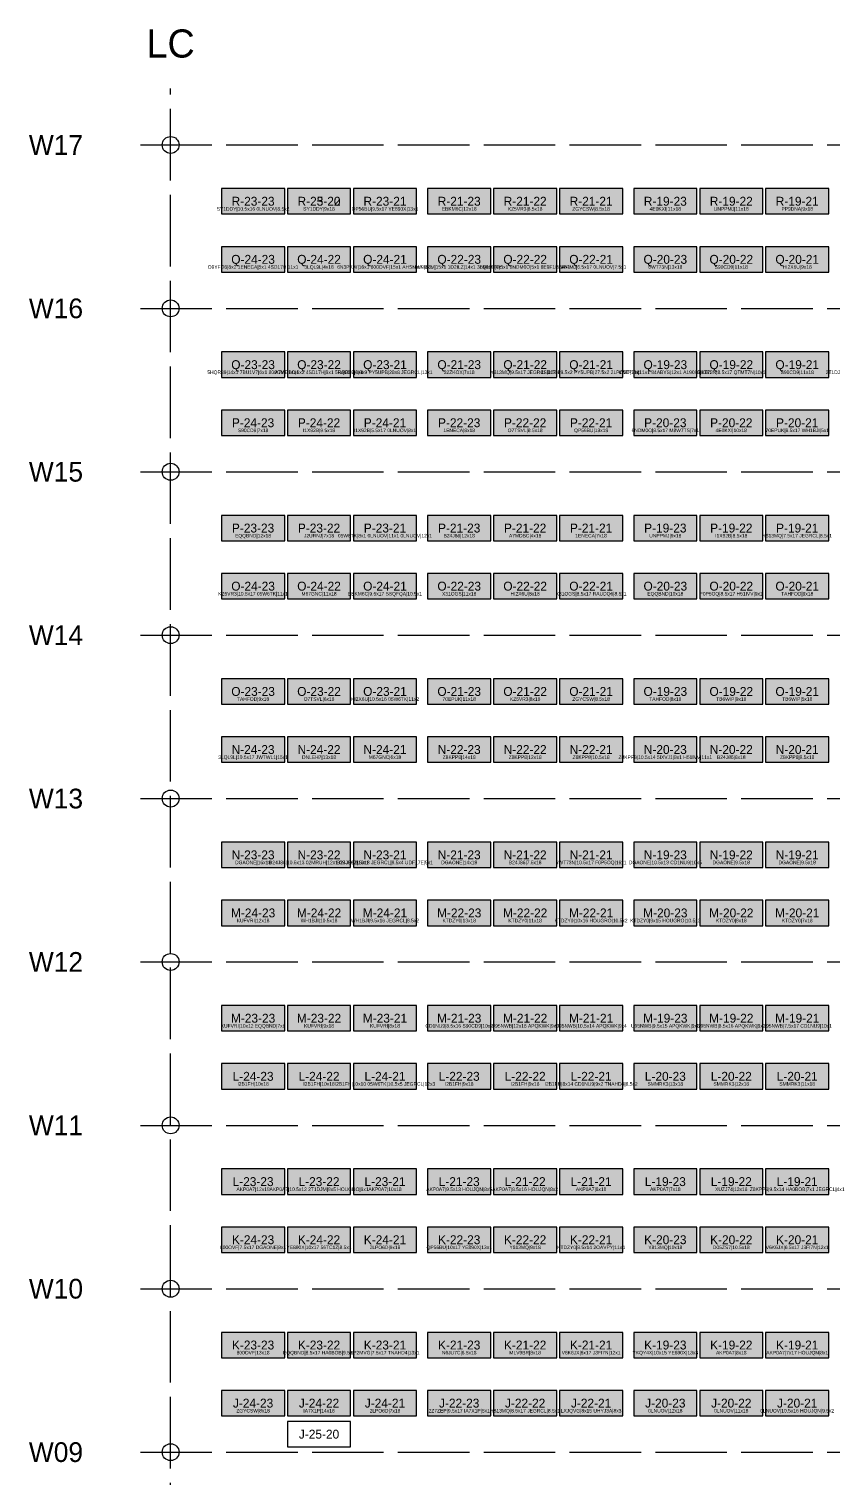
# Model space of a CAD drawing. Header units: metres. Extents: x 0 to 111, y -140 to 53.
# Drawn here: x 0.02 to 14.3, y -40.68 to -14.94 of the extents above; entities that cross this region are included whole.
import ezdxf
from ezdxf.enums import TextEntityAlignment as Align

# ---------------------------------------------------------------- set-up
doc = ezdxf.new("R2010")
doc.units = ezdxf.units.M
doc.linetypes.add('DASHED', pattern=[1.524, 1.27, -0.254])
for name, color, linetype in [('CROSS_AISLES', 4, 'Continuous'), ('LABELS', 7, 'Continuous'), ('RACK_L2', 7, 'Continuous'), ('STOCK_ONLY', 254, 'Continuous'), ('SUPPORT_POINTS', 8, 'Continuous'), ('WALKWAYS', 8, 'Continuous')]:
    doc.layers.add(name, color=color, linetype=linetype)

msp = doc.modelspace()

# ---------------------------------------------------------------- hatches: boundary and pattern name
at = {"layer": 'STOCK_ONLY'}
for points in [[(3.439, -18.226), (4.561, -18.226), (4.561, -17.775), (3.439, -17.775)], [(4.61, -18.226), (5.732, -18.226), (5.732, -17.775), (4.61, -17.775)], [(5.781, -18.226), (6.904, -18.226), (6.904, -17.775), (5.781, -17.775)], [(7.099, -18.226), (8.221, -18.226), (8.221, -17.775), (7.099, -17.775)], [(8.27, -18.226), (9.392, -18.226), (9.392, -17.775), (8.27, -17.775)], [(9.441, -18.226), (10.564, -18.226), (10.564, -17.775), (9.441, -17.775)], [(10.759, -18.226), (11.881, -18.226), (11.881, -17.775), (10.759, -17.775)], [(11.93, -18.226), (13.052, -18.226), (13.052, -17.775), (11.93, -17.775)], [(13.101, -18.226), (14.224, -18.226), (14.224, -17.775), (13.101, -17.775)], [(3.439, -19.257), (4.561, -19.257), (4.561, -18.806), (3.439, -18.806)], [(4.61, -19.257), (5.732, -19.257), (5.732, -18.806), (4.61, -18.806)], [(5.781, -19.257), (6.904, -19.257), (6.904, -18.806), (5.781, -18.806)], [(7.099, -19.257), (8.221, -19.257), (8.221, -18.806), (7.099, -18.806)], [(8.27, -19.257), (9.392, -19.257), (9.392, -18.806), (8.27, -18.806)], [(9.441, -19.257), (10.564, -19.257), (10.564, -18.806), (9.441, -18.806)], [(10.759, -19.257), (11.881, -19.257), (11.881, -18.806), (10.759, -18.806)], [(11.93, -19.257), (13.052, -19.257), (13.052, -18.806), (11.93, -18.806)], [(13.101, -19.257), (14.224, -19.257), (14.224, -18.806), (13.101, -18.806)], [(3.439, -21.126), (4.561, -21.126), (4.561, -20.675), (3.439, -20.675)], [(4.61, -21.126), (5.732, -21.126), (5.732, -20.675), (4.61, -20.675)], [(5.781, -21.126), (6.904, -21.126), (6.904, -20.675), (5.781, -20.675)], [(7.099, -21.126), (8.221, -21.126), (8.221, -20.675), (7.099, -20.675)], [(8.27, -21.126), (9.392, -21.126), (9.392, -20.675), (8.27, -20.675)], [(9.441, -21.126), (10.564, -21.126), (10.564, -20.675), (9.441, -20.675)], [(10.759, -21.126), (11.881, -21.126), (11.881, -20.675), (10.759, -20.675)], [(11.93, -21.126), (13.052, -21.126), (13.052, -20.675), (11.93, -20.675)], [(13.101, -21.126), (14.224, -21.126), (14.224, -20.675), (13.101, -20.675)], [(3.439, -22.157), (4.561, -22.157), (4.561, -21.706), (3.439, -21.706)], [(4.61, -22.157), (5.732, -22.157), (5.732, -21.706), (4.61, -21.706)], [(5.781, -22.157), (6.904, -22.157), (6.904, -21.706), (5.781, -21.706)], [(7.099, -22.157), (8.221, -22.157), (8.221, -21.706), (7.099, -21.706)], [(8.27, -22.157), (9.392, -22.157), (9.392, -21.706), (8.27, -21.706)], [(9.441, -22.157), (10.564, -22.157), (10.564, -21.706), (9.441, -21.706)], [(10.759, -22.157), (11.881, -22.157), (11.881, -21.706), (10.759, -21.706)], [(11.93, -22.157), (13.052, -22.157), (13.052, -21.706), (11.93, -21.706)], [(13.101, -22.157), (14.224, -22.157), (14.224, -21.706), (13.101, -21.706)], [(3.439, -24.026), (4.561, -24.026), (4.561, -23.575), (3.439, -23.575)], [(4.61, -24.026), (5.732, -24.026), (5.732, -23.575), (4.61, -23.575)], [(5.781, -24.026), (6.904, -24.026), (6.904, -23.575), (5.781, -23.575)], [(7.099, -24.026), (8.221, -24.026), (8.221, -23.575), (7.099, -23.575)], [(8.27, -24.026), (9.392, -24.026), (9.392, -23.575), (8.27, -23.575)], [(9.441, -24.026), (10.564, -24.026), (10.564, -23.575), (9.441, -23.575)], [(10.759, -24.026), (11.881, -24.026), (11.881, -23.575), (10.759, -23.575)], [(11.93, -24.026), (13.052, -24.026), (13.052, -23.575), (11.93, -23.575)], [(13.101, -24.026), (14.224, -24.026), (14.224, -23.575), (13.101, -23.575)], [(3.439, -25.057), (4.561, -25.057), (4.561, -24.606), (3.439, -24.606)], [(4.61, -25.057), (5.732, -25.057), (5.732, -24.606), (4.61, -24.606)], [(5.781, -25.057), (6.904, -25.057), (6.904, -24.606), (5.781, -24.606)], [(7.099, -25.057), (8.221, -25.057), (8.221, -24.606), (7.099, -24.606)], [(8.27, -25.057), (9.392, -25.057), (9.392, -24.606), (8.27, -24.606)], [(9.441, -25.057), (10.564, -25.057), (10.564, -24.606), (9.441, -24.606)], [(10.759, -25.057), (11.881, -25.057), (11.881, -24.606), (10.759, -24.606)], [(11.93, -25.057), (13.052, -25.057), (13.052, -24.606), (11.93, -24.606)], [(13.101, -25.057), (14.224, -25.057), (14.224, -24.606), (13.101, -24.606)], [(3.439, -26.926), (4.561, -26.926), (4.561, -26.475), (3.439, -26.475)], [(4.61, -26.926), (5.732, -26.926), (5.732, -26.475), (4.61, -26.475)], [(5.781, -26.926), (6.904, -26.926), (6.904, -26.475), (5.781, -26.475)], [(7.099, -26.926), (8.221, -26.926), (8.221, -26.475), (7.099, -26.475)], [(8.27, -26.926), (9.392, -26.926), (9.392, -26.475), (8.27, -26.475)], [(9.441, -26.926), (10.564, -26.926), (10.564, -26.475), (9.441, -26.475)], [(10.759, -26.926), (11.881, -26.926), (11.881, -26.475), (10.759, -26.475)], [(11.93, -26.926), (13.052, -26.926), (13.052, -26.475), (11.93, -26.475)], [(13.101, -26.926), (14.224, -26.926), (14.224, -26.475), (13.101, -26.475)], [(3.439, -27.957), (4.561, -27.957), (4.561, -27.506), (3.439, -27.506)], [(4.61, -27.957), (5.732, -27.957), (5.732, -27.506), (4.61, -27.506)], [(5.781, -27.957), (6.904, -27.957), (6.904, -27.506), (5.781, -27.506)], [(7.099, -27.957), (8.221, -27.957), (8.221, -27.506), (7.099, -27.506)], [(8.27, -27.957), (9.392, -27.957), (9.392, -27.506), (8.27, -27.506)], [(9.441, -27.957), (10.564, -27.957), (10.564, -27.506), (9.441, -27.506)], [(10.759, -27.957), (11.881, -27.957), (11.881, -27.506), (10.759, -27.506)], [(11.93, -27.957), (13.052, -27.957), (13.052, -27.506), (11.93, -27.506)], [(13.101, -27.957), (14.224, -27.957), (14.224, -27.506), (13.101, -27.506)], [(3.439, -29.826), (4.561, -29.826), (4.561, -29.375), (3.439, -29.375)], [(4.61, -29.826), (5.732, -29.826), (5.732, -29.375), (4.61, -29.375)], [(5.781, -29.826), (6.904, -29.826), (6.904, -29.375), (5.781, -29.375)], [(7.099, -29.826), (8.221, -29.826), (8.221, -29.375), (7.099, -29.375)], [(8.27, -29.826), (9.392, -29.826), (9.392, -29.375), (8.27, -29.375)], [(9.441, -29.826), (10.564, -29.826), (10.564, -29.375), (9.441, -29.375)], [(10.759, -29.826), (11.881, -29.826), (11.881, -29.375), (10.759, -29.375)], [(11.93, -29.826), (13.052, -29.826), (13.052, -29.375), (11.93, -29.375)], [(13.101, -29.826), (14.224, -29.826), (14.224, -29.375), (13.101, -29.375)], [(3.439, -30.857), (4.561, -30.857), (4.561, -30.406), (3.439, -30.406)], [(4.61, -30.857), (5.732, -30.857), (5.732, -30.406), (4.61, -30.406)], [(5.781, -30.857), (6.904, -30.857), (6.904, -30.406), (5.781, -30.406)], [(7.099, -30.857), (8.221, -30.857), (8.221, -30.406), (7.099, -30.406)], [(8.27, -30.857), (9.392, -30.857), (9.392, -30.406), (8.27, -30.406)], [(9.441, -30.857), (10.564, -30.857), (10.564, -30.406), (9.441, -30.406)], [(10.759, -30.857), (11.881, -30.857), (11.881, -30.406), (10.759, -30.406)], [(11.93, -30.857), (13.052, -30.857), (13.052, -30.406), (11.93, -30.406)], [(13.101, -30.857), (14.224, -30.857), (14.224, -30.406), (13.101, -30.406)], [(3.439, -32.726), (4.561, -32.726), (4.561, -32.275), (3.439, -32.275)], [(4.61, -32.726), (5.732, -32.726), (5.732, -32.275), (4.61, -32.275)], [(5.781, -32.726), (6.904, -32.726), (6.904, -32.275), (5.781, -32.275)], [(7.099, -32.726), (8.221, -32.726), (8.221, -32.275), (7.099, -32.275)], [(8.27, -32.726), (9.392, -32.726), (9.392, -32.275), (8.27, -32.275)], [(9.441, -32.726), (10.564, -32.726), (10.564, -32.275), (9.441, -32.275)], [(10.759, -32.726), (11.881, -32.726), (11.881, -32.275), (10.759, -32.275)], [(11.93, -32.726), (13.052, -32.726), (13.052, -32.275), (11.93, -32.275)], [(13.101, -32.726), (14.224, -32.726), (14.224, -32.275), (13.101, -32.275)], [(3.439, -33.757), (4.561, -33.757), (4.561, -33.306), (3.439, -33.306)], [(4.61, -33.757), (5.732, -33.757), (5.732, -33.306), (4.61, -33.306)], [(5.781, -33.757), (6.904, -33.757), (6.904, -33.306), (5.781, -33.306)], [(7.099, -33.757), (8.221, -33.757), (8.221, -33.306), (7.099, -33.306)], [(8.27, -33.757), (9.392, -33.757), (9.392, -33.306), (8.27, -33.306)], [(9.441, -33.757), (10.564, -33.757), (10.564, -33.306), (9.441, -33.306)], [(10.759, -33.757), (11.881, -33.757), (11.881, -33.306), (10.759, -33.306)], [(11.93, -33.757), (13.052, -33.757), (13.052, -33.306), (11.93, -33.306)], [(13.101, -33.757), (14.224, -33.757), (14.224, -33.306), (13.101, -33.306)], [(3.439, -35.626), (4.561, -35.626), (4.561, -35.175), (3.439, -35.175)], [(4.61, -35.626), (5.732, -35.626), (5.732, -35.175), (4.61, -35.175)], [(5.781, -35.626), (6.904, -35.626), (6.904, -35.175), (5.781, -35.175)], [(7.099, -35.626), (8.221, -35.626), (8.221, -35.175), (7.099, -35.175)], [(8.27, -35.626), (9.392, -35.626), (9.392, -35.175), (8.27, -35.175)], [(9.441, -35.626), (10.564, -35.626), (10.564, -35.175), (9.441, -35.175)], [(10.759, -35.626), (11.881, -35.626), (11.881, -35.175), (10.759, -35.175)], [(11.93, -35.626), (13.052, -35.626), (13.052, -35.175), (11.93, -35.175)], [(13.101, -35.626), (14.224, -35.626), (14.224, -35.175), (13.101, -35.175)], [(3.439, -36.657), (4.561, -36.657), (4.561, -36.206), (3.439, -36.206)], [(4.61, -36.657), (5.732, -36.657), (5.732, -36.206), (4.61, -36.206)], [(5.781, -36.657), (6.904, -36.657), (6.904, -36.206), (5.781, -36.206)], [(7.099, -36.657), (8.221, -36.657), (8.221, -36.206), (7.099, -36.206)], [(8.27, -36.657), (9.392, -36.657), (9.392, -36.206), (8.27, -36.206)], [(9.441, -36.657), (10.564, -36.657), (10.564, -36.206), (9.441, -36.206)], [(10.759, -36.657), (11.881, -36.657), (11.881, -36.206), (10.759, -36.206)], [(11.93, -36.657), (13.052, -36.657), (13.052, -36.206), (11.93, -36.206)], [(13.101, -36.657), (14.224, -36.657), (14.224, -36.206), (13.101, -36.206)], [(3.439, -38.526), (4.561, -38.526), (4.561, -38.075), (3.439, -38.075)], [(4.61, -38.526), (5.732, -38.526), (5.732, -38.075), (4.61, -38.075)], [(5.781, -38.526), (6.904, -38.526), (6.904, -38.075), (5.781, -38.075)], [(7.099, -38.526), (8.221, -38.526), (8.221, -38.075), (7.099, -38.075)], [(8.27, -38.526), (9.392, -38.526), (9.392, -38.075), (8.27, -38.075)], [(9.441, -38.526), (10.564, -38.526), (10.564, -38.075), (9.441, -38.075)], [(10.759, -38.526), (11.881, -38.526), (11.881, -38.075), (10.759, -38.075)], [(11.93, -38.526), (13.052, -38.526), (13.052, -38.075), (11.93, -38.075)], [(13.101, -38.526), (14.224, -38.526), (14.224, -38.075), (13.101, -38.075)], [(3.439, -39.557), (4.561, -39.557), (4.561, -39.106), (3.439, -39.106)], [(4.61, -39.557), (5.732, -39.557), (5.732, -39.106), (4.61, -39.106)], [(5.781, -39.557), (6.904, -39.557), (6.904, -39.106), (5.781, -39.106)], [(7.099, -39.557), (8.221, -39.557), (8.221, -39.106), (7.099, -39.106)], [(8.27, -39.557), (9.392, -39.557), (9.392, -39.106), (8.27, -39.106)], [(9.441, -39.557), (10.564, -39.557), (10.564, -39.106), (9.441, -39.106)], [(10.759, -39.557), (11.881, -39.557), (11.881, -39.106), (10.759, -39.106)], [(11.93, -39.557), (13.052, -39.557), (13.052, -39.106), (11.93, -39.106)], [(13.101, -39.557), (14.224, -39.557), (14.224, -39.106), (13.101, -39.106)]]:
    msp.add_hatch(color=254, dxfattribs=at).paths.add_polyline_path(points)

# ---------------------------------------------------------------- linework, layer by layer
at = {"layer": 'CROSS_AISLES', "linetype": 'DASHED'}
msp.add_line((2.536, -66.4), (2.536, -16), dxfattribs=at)
at = {"layer": 'RACK_L2'}
for points in [[(3.439, -18.226), (4.561, -18.226), (4.561, -17.775), (3.439, -17.775)], [(4.61, -18.226), (5.732, -18.226), (5.732, -17.775), (4.61, -17.775)], [(4.61, -18.226), (5.732, -18.226), (5.732, -17.775), (4.61, -17.775)], [(5.781, -18.226), (6.904, -18.226), (6.904, -17.775), (5.781, -17.775)], [(7.099, -18.226), (8.221, -18.226), (8.221, -17.775), (7.099, -17.775)], [(8.27, -18.226), (9.392, -18.226), (9.392, -17.775), (8.27, -17.775)], [(9.441, -18.226), (10.564, -18.226), (10.564, -17.775), (9.441, -17.775)], [(10.759, -18.226), (11.881, -18.226), (11.881, -17.775), (10.759, -17.775)], [(11.93, -18.226), (13.052, -18.226), (13.052, -17.775), (11.93, -17.775)], [(13.101, -18.226), (14.224, -18.226), (14.224, -17.775), (13.101, -17.775)], [(3.439, -19.257), (4.561, -19.257), (4.561, -18.806), (3.439, -18.806)], [(4.61, -19.257), (5.732, -19.257), (5.732, -18.806), (4.61, -18.806)], [(5.781, -19.257), (6.904, -19.257), (6.904, -18.806), (5.781, -18.806)], [(7.099, -19.257), (8.221, -19.257), (8.221, -18.806), (7.099, -18.806)], [(8.27, -19.257), (9.392, -19.257), (9.392, -18.806), (8.27, -18.806)], [(9.441, -19.257), (10.564, -19.257), (10.564, -18.806), (9.441, -18.806)], [(10.759, -19.257), (11.881, -19.257), (11.881, -18.806), (10.759, -18.806)], [(11.93, -19.257), (13.052, -19.257), (13.052, -18.806), (11.93, -18.806)], [(13.101, -19.257), (14.224, -19.257), (14.224, -18.806), (13.101, -18.806)], [(3.439, -21.126), (4.561, -21.126), (4.561, -20.675), (3.439, -20.675)], [(4.61, -21.126), (5.732, -21.126), (5.732, -20.675), (4.61, -20.675)], [(5.781, -21.126), (6.904, -21.126), (6.904, -20.675), (5.781, -20.675)], [(7.099, -21.126), (8.221, -21.126), (8.221, -20.675), (7.099, -20.675)], [(8.27, -21.126), (9.392, -21.126), (9.392, -20.675), (8.27, -20.675)], [(9.441, -21.126), (10.564, -21.126), (10.564, -20.675), (9.441, -20.675)], [(10.759, -21.126), (11.881, -21.126), (11.881, -20.675), (10.759, -20.675)], [(11.93, -21.126), (13.052, -21.126), (13.052, -20.675), (11.93, -20.675)], [(13.101, -21.126), (14.224, -21.126), (14.224, -20.675), (13.101, -20.675)], [(3.439, -22.157), (4.561, -22.157), (4.561, -21.706), (3.439, -21.706)], [(4.61, -22.157), (5.732, -22.157), (5.732, -21.706), (4.61, -21.706)], [(5.781, -22.157), (6.904, -22.157), (6.904, -21.706), (5.781, -21.706)], [(7.099, -22.157), (8.221, -22.157), (8.221, -21.706), (7.099, -21.706)], [(8.27, -22.157), (9.392, -22.157), (9.392, -21.706), (8.27, -21.706)], [(9.441, -22.157), (10.564, -22.157), (10.564, -21.706), (9.441, -21.706)], [(10.759, -22.157), (11.881, -22.157), (11.881, -21.706), (10.759, -21.706)], [(11.93, -22.157), (13.052, -22.157), (13.052, -21.706), (11.93, -21.706)], [(13.101, -22.157), (14.224, -22.157), (14.224, -21.706), (13.101, -21.706)], [(3.439, -24.026), (4.561, -24.026), (4.561, -23.575), (3.439, -23.575)], [(4.61, -24.026), (5.732, -24.026), (5.732, -23.575), (4.61, -23.575)], [(5.781, -24.026), (6.904, -24.026), (6.904, -23.575), (5.781, -23.575)], [(7.099, -24.026), (8.221, -24.026), (8.221, -23.575), (7.099, -23.575)], [(8.27, -24.026), (9.392, -24.026), (9.392, -23.575), (8.27, -23.575)], [(9.441, -24.026), (10.564, -24.026), (10.564, -23.575), (9.441, -23.575)], [(10.759, -24.026), (11.881, -24.026), (11.881, -23.575), (10.759, -23.575)], [(11.93, -24.026), (13.052, -24.026), (13.052, -23.575), (11.93, -23.575)], [(13.101, -24.026), (14.224, -24.026), (14.224, -23.575), (13.101, -23.575)], [(3.439, -25.057), (4.561, -25.057), (4.561, -24.606), (3.439, -24.606)], [(4.61, -25.057), (5.732, -25.057), (5.732, -24.606), (4.61, -24.606)], [(5.781, -25.057), (6.904, -25.057), (6.904, -24.606), (5.781, -24.606)], [(7.099, -25.057), (8.221, -25.057), (8.221, -24.606), (7.099, -24.606)], [(8.27, -25.057), (9.392, -25.057), (9.392, -24.606), (8.27, -24.606)], [(9.441, -25.057), (10.564, -25.057), (10.564, -24.606), (9.441, -24.606)], [(10.759, -25.057), (11.881, -25.057), (11.881, -24.606), (10.759, -24.606)], [(11.93, -25.057), (13.052, -25.057), (13.052, -24.606), (11.93, -24.606)], [(13.101, -25.057), (14.224, -25.057), (14.224, -24.606), (13.101, -24.606)], [(3.439, -26.926), (4.561, -26.926), (4.561, -26.475), (3.439, -26.475)], [(4.61, -26.926), (5.732, -26.926), (5.732, -26.475), (4.61, -26.475)], [(5.781, -26.926), (6.904, -26.926), (6.904, -26.475), (5.781, -26.475)], [(7.099, -26.926), (8.221, -26.926), (8.221, -26.475), (7.099, -26.475)], [(8.27, -26.926), (9.392, -26.926), (9.392, -26.475), (8.27, -26.475)], [(9.441, -26.926), (10.564, -26.926), (10.564, -26.475), (9.441, -26.475)], [(10.759, -26.926), (11.881, -26.926), (11.881, -26.475), (10.759, -26.475)], [(11.93, -26.926), (13.052, -26.926), (13.052, -26.475), (11.93, -26.475)], [(13.101, -26.926), (14.224, -26.926), (14.224, -26.475), (13.101, -26.475)], [(3.439, -27.957), (4.561, -27.957), (4.561, -27.506), (3.439, -27.506)], [(4.61, -27.957), (5.732, -27.957), (5.732, -27.506), (4.61, -27.506)], [(5.781, -27.957), (6.904, -27.957), (6.904, -27.506), (5.781, -27.506)], [(7.099, -27.957), (8.221, -27.957), (8.221, -27.506), (7.099, -27.506)], [(8.27, -27.957), (9.392, -27.957), (9.392, -27.506), (8.27, -27.506)], [(9.441, -27.957), (10.564, -27.957), (10.564, -27.506), (9.441, -27.506)], [(10.759, -27.957), (11.881, -27.957), (11.881, -27.506), (10.759, -27.506)], [(11.93, -27.957), (13.052, -27.957), (13.052, -27.506), (11.93, -27.506)], [(13.101, -27.957), (14.224, -27.957), (14.224, -27.506), (13.101, -27.506)], [(3.439, -29.826), (4.561, -29.826), (4.561, -29.375), (3.439, -29.375)], [(4.61, -29.826), (5.732, -29.826), (5.732, -29.375), (4.61, -29.375)], [(5.781, -29.826), (6.904, -29.826), (6.904, -29.375), (5.781, -29.375)], [(7.099, -29.826), (8.221, -29.826), (8.221, -29.375), (7.099, -29.375)], [(8.27, -29.826), (9.392, -29.826), (9.392, -29.375), (8.27, -29.375)], [(9.441, -29.826), (10.564, -29.826), (10.564, -29.375), (9.441, -29.375)], [(10.759, -29.826), (11.881, -29.826), (11.881, -29.375), (10.759, -29.375)], [(11.93, -29.826), (13.052, -29.826), (13.052, -29.375), (11.93, -29.375)], [(13.101, -29.826), (14.224, -29.826), (14.224, -29.375), (13.101, -29.375)], [(3.439, -30.857), (4.561, -30.857), (4.561, -30.406), (3.439, -30.406)], [(4.61, -30.857), (5.732, -30.857), (5.732, -30.406), (4.61, -30.406)], [(5.781, -30.857), (6.904, -30.857), (6.904, -30.406), (5.781, -30.406)], [(7.099, -30.857), (8.221, -30.857), (8.221, -30.406), (7.099, -30.406)], [(8.27, -30.857), (9.392, -30.857), (9.392, -30.406), (8.27, -30.406)], [(9.441, -30.857), (10.564, -30.857), (10.564, -30.406), (9.441, -30.406)], [(10.759, -30.857), (11.881, -30.857), (11.881, -30.406), (10.759, -30.406)], [(11.93, -30.857), (13.052, -30.857), (13.052, -30.406), (11.93, -30.406)], [(13.101, -30.857), (14.224, -30.857), (14.224, -30.406), (13.101, -30.406)], [(3.439, -32.726), (4.561, -32.726), (4.561, -32.275), (3.439, -32.275)], [(4.61, -32.726), (5.732, -32.726), (5.732, -32.275), (4.61, -32.275)], [(5.781, -32.726), (6.904, -32.726), (6.904, -32.275), (5.781, -32.275)], [(7.099, -32.726), (8.221, -32.726), (8.221, -32.275), (7.099, -32.275)], [(8.27, -32.726), (9.392, -32.726), (9.392, -32.275), (8.27, -32.275)], [(9.441, -32.726), (10.564, -32.726), (10.564, -32.275), (9.441, -32.275)], [(10.759, -32.726), (11.881, -32.726), (11.881, -32.275), (10.759, -32.275)], [(11.93, -32.726), (13.052, -32.726), (13.052, -32.275), (11.93, -32.275)], [(13.101, -32.726), (14.224, -32.726), (14.224, -32.275), (13.101, -32.275)], [(3.439, -33.757), (4.561, -33.757), (4.561, -33.306), (3.439, -33.306)], [(4.61, -33.757), (5.732, -33.757), (5.732, -33.306), (4.61, -33.306)], [(5.781, -33.757), (6.904, -33.757), (6.904, -33.306), (5.781, -33.306)], [(7.099, -33.757), (8.221, -33.757), (8.221, -33.306), (7.099, -33.306)], [(8.27, -33.757), (9.392, -33.757), (9.392, -33.306), (8.27, -33.306)], [(9.441, -33.757), (10.564, -33.757), (10.564, -33.306), (9.441, -33.306)], [(10.759, -33.757), (11.881, -33.757), (11.881, -33.306), (10.759, -33.306)], [(11.93, -33.757), (13.052, -33.757), (13.052, -33.306), (11.93, -33.306)], [(13.101, -33.757), (14.224, -33.757), (14.224, -33.306), (13.101, -33.306)], [(3.439, -35.626), (4.561, -35.626), (4.561, -35.175), (3.439, -35.175)], [(4.61, -35.626), (5.732, -35.626), (5.732, -35.175), (4.61, -35.175)], [(5.781, -35.626), (6.904, -35.626), (6.904, -35.175), (5.781, -35.175)], [(7.099, -35.626), (8.221, -35.626), (8.221, -35.175), (7.099, -35.175)], [(8.27, -35.626), (9.392, -35.626), (9.392, -35.175), (8.27, -35.175)], [(9.441, -35.626), (10.564, -35.626), (10.564, -35.175), (9.441, -35.175)], [(10.759, -35.626), (11.881, -35.626), (11.881, -35.175), (10.759, -35.175)], [(11.93, -35.626), (13.052, -35.626), (13.052, -35.175), (11.93, -35.175)], [(13.101, -35.626), (14.224, -35.626), (14.224, -35.175), (13.101, -35.175)], [(3.439, -36.657), (4.561, -36.657), (4.561, -36.206), (3.439, -36.206)], [(4.61, -36.657), (5.732, -36.657), (5.732, -36.206), (4.61, -36.206)], [(5.781, -36.657), (6.904, -36.657), (6.904, -36.206), (5.781, -36.206)], [(7.099, -36.657), (8.221, -36.657), (8.221, -36.206), (7.099, -36.206)], [(8.27, -36.657), (9.392, -36.657), (9.392, -36.206), (8.27, -36.206)], [(9.441, -36.657), (10.564, -36.657), (10.564, -36.206), (9.441, -36.206)], [(10.759, -36.657), (11.881, -36.657), (11.881, -36.206), (10.759, -36.206)], [(11.93, -36.657), (13.052, -36.657), (13.052, -36.206), (11.93, -36.206)], [(13.101, -36.657), (14.224, -36.657), (14.224, -36.206), (13.101, -36.206)], [(3.439, -38.526), (4.561, -38.526), (4.561, -38.075), (3.439, -38.075)], [(4.61, -38.526), (5.732, -38.526), (5.732, -38.075), (4.61, -38.075)], [(5.781, -38.526), (6.904, -38.526), (6.904, -38.075), (5.781, -38.075)], [(7.099, -38.526), (8.221, -38.526), (8.221, -38.075), (7.099, -38.075)], [(8.27, -38.526), (9.392, -38.526), (9.392, -38.075), (8.27, -38.075)], [(9.441, -38.526), (10.564, -38.526), (10.564, -38.075), (9.441, -38.075)], [(10.759, -38.526), (11.881, -38.526), (11.881, -38.075), (10.759, -38.075)], [(11.93, -38.526), (13.052, -38.526), (13.052, -38.075), (11.93, -38.075)], [(13.101, -38.526), (14.224, -38.526), (14.224, -38.075), (13.101, -38.075)], [(3.439, -39.557), (4.561, -39.557), (4.561, -39.106), (3.439, -39.106)], [(4.61, -39.557), (5.732, -39.557), (5.732, -39.106), (4.61, -39.106)], [(5.781, -39.557), (6.904, -39.557), (6.904, -39.106), (5.781, -39.106)], [(7.099, -39.557), (8.221, -39.557), (8.221, -39.106), (7.099, -39.106)], [(8.27, -39.557), (9.392, -39.557), (9.392, -39.106), (8.27, -39.106)], [(9.441, -39.557), (10.564, -39.557), (10.564, -39.106), (9.441, -39.106)], [(10.759, -39.557), (11.881, -39.557), (11.881, -39.106), (10.759, -39.106)], [(11.93, -39.557), (13.052, -39.557), (13.052, -39.106), (11.93, -39.106)], [(13.101, -39.557), (14.224, -39.557), (14.224, -39.106), (13.101, -39.106)], [(4.61, -40.107), (5.732, -40.107), (5.732, -39.656), (4.61, -39.656)]]:
    msp.add_lwpolyline(points, close=True, dxfattribs=at)
at = {"layer": 'SUPPORT_POINTS'}
for centre in [(2.536, -17.001), (2.536, -19.901), (2.536, -22.801), (2.536, -25.701), (2.536, -28.601), (2.536, -31.501), (2.536, -34.401), (2.536, -37.301), (2.536, -40.201)]:
    msp.add_circle(centre, 0.15, dxfattribs=at)
at = {"layer": 'WALKWAYS', "linetype": 'DASHED'}
for p, q in [((2, -17.001), (48.456, -17.001)), ((2, -19.901), (48.456, -19.901)), ((2, -22.801), (48.456, -22.801)), ((2, -25.701), (48.456, -25.701)), ((2, -28.601), (48.456, -28.601)), ((2, -31.501), (48.456, -31.501)), ((2, -34.401), (48.456, -34.401)), ((2, -37.301), (48.456, -37.301)), ((2, -40.201), (48.456, -40.201))]:
    msp.add_line(p, q, dxfattribs=at)

# ---------------------------------------------------------------- texts
at = {"layer": 'CROSS_AISLES'}
msp.add_text('LC', height=0.5, dxfattribs=at).set_placement((2.536, -15.2), align=Align.MIDDLE_CENTER)
at = {"layer": 'LABELS'}
for s, height, p in [('R-23-23', 0.1579, (4, -18)), ('R-23-22', 0.1579, (5.171, -18)), ('R-25-20', 0.1579, (5.171, -18)), ('R-23-21', 0.1579, (6.342, -18)), ('R-21-23', 0.1579, (7.66, -18)), ('R-21-22', 0.1579, (8.831, -18)), ('R-21-21', 0.1579, (10.002, -18)), ('R-19-23', 0.1579, (11.32, -18)), ('R-19-22', 0.1579, (12.491, -18)), ('R-19-21', 0.1579, (13.662, -18)), ('SY1DDY|10.5x16 0LNUOV|8.5x2', 0.06314, (4, -18.135)), ('SY1DDY|9x18', 0.06314, (5.171, -18.135)), ('QP56BU|9.5x17 YE890X|13x1', 0.06314, (6.342, -18.135)), ('EBKM6C|12x18', 0.06314, (7.66, -18.135)), ('KZ5VR3|8.5x18', 0.06314, (8.831, -18.135)), ('ZGYCSW|8.5x18', 0.06314, (10.002, -18.135)), ('4E0KXI|11x18', 0.06314, (11.32, -18.135)), ('UNPPMJ|11x18', 0.06314, (12.491, -18.135)), ('PP9DNA|9x18', 0.06314, (13.662, -18.135)), ('Q-24-23', 0.1579, (4, -19.031)), ('Q-24-22', 0.1579, (5.171, -19.031)), ('Q-24-21', 0.1579, (6.342, -19.031)), ('Q-22-23', 0.1579, (7.66, -19.031)), ('Q-22-22', 0.1579, (8.831, -19.031)), ('Q-22-21', 0.1579, (10.002, -19.031)), ('Q-20-23', 0.1579, (11.32, -19.031)), ('Q-20-22', 0.1579, (12.491, -19.031)), ('Q-20-21', 0.1579, (13.662, -19.031)), ('O9YFO8|8x2 1ENECA|5x1 4SD17H|11x1', 0.06314, (4, -19.166)), ('3LQL9L|4x18', 0.06314, (5.171, -19.166)), ('6N3PKW|16x1 800OVF|15x1 AHSNWF|8x1', 0.06314, (6.342, -19.166)), ('0LNUOV|15x1 1D2ILZ|14x1 3LQL9L|6x1', 0.06314, (7.66, -19.166)), ('5MNTT7|5x1 6NDM0O|5x1 8E9F1P|14x1', 0.06314, (8.831, -19.166)), ('UNPPMJ|6.5x17 0LNUOV|7.5x1', 0.06314, (10.002, -19.166)), ('6WT73N|13x18', 0.06314, (11.32, -19.166)), ('S90CD9|11x18', 0.06314, (12.491, -19.166)), ('HI2X6U|9x18', 0.06314, (13.662, -19.166)), ('Q-23-23', 0.1579, (4, -20.9)), ('Q-23-22', 0.1579, (5.171, -20.9)), ('Q-23-21', 0.1579, (6.342, -20.9)), ('Q-21-23', 0.1579, (7.66, -20.9)), ('Q-21-22', 0.1579, (8.831, -20.9)), ('Q-21-21', 0.1579, (10.002, -20.9)), ('Q-19-23', 0.1579, (11.32, -20.9)), ('Q-19-22', 0.1579, (12.491, -20.9)), ('Q-19-21', 0.1579, (13.662, -20.9)), ('5HQR89|14x1 7BU1V7|6x1 800OVF|14x1', 0.06314, (4, -21.035)), ('A7MDBC|6x2 4SD17H|9x1 5HQR89|8x1', 0.06314, (5.171, -21.035)), ('RAUDQ6|9x9 PY5UPB|28x8 JEGRCL|13x1', 0.06314, (6.342, -21.035)), ('32ZKOX|7x18', 0.06314, (7.66, -21.035)), ('Y813MQ|9.5x17 JEGRCL|8.5x1', 0.06314, (8.831, -21.035)), ('4SD17H|9.5x2 PY5UPB|27.5x2 2LPO6D|16x1', 0.06314, (10.002, -21.035)), ('6WT73N|11x1 84ABYS|12x1 A19092|13x1', 0.06314, (11.32, -21.035)), ('6WT73N|8.5x17 QTMT7N|10x1', 0.06314, (12.491, -21.035)), ('S90CD9|11x18', 0.06314, (13.662, -21.035)), ('2T1DJM|10x1 69L9MX|5x1 70EPUK|15x1', 0.06314, (14.98, -21.035)), ('P-24-23', 0.1579, (4, -21.931)), ('P-24-22', 0.1579, (5.171, -21.931)), ('P-24-21', 0.1579, (6.342, -21.931)), ('P-22-23', 0.1579, (7.66, -21.931)), ('P-22-22', 0.1579, (8.831, -21.931)), ('P-22-21', 0.1579, (10.002, -21.931)), ('P-20-23', 0.1579, (11.32, -21.931)), ('P-20-22', 0.1579, (12.491, -21.931)), ('P-20-21', 0.1579, (13.662, -21.931)), ('S90CD9|7x18', 0.06314, (4, -22.066)), ('I1X92B|9.5x18', 0.06314, (5.171, -22.066)), ('I1X92B|5.5x17 0LNUOV|8x1', 0.06314, (6.342, -22.066)), ('1ENECA|8x18', 0.06314, (7.66, -22.066)), ('O7TSVL|8.5x18', 0.06314, (8.831, -22.066)), ('QP56BU|13x18', 0.06314, (10.002, -22.066)), ('6NDM0O|8.5x17 M8W7TS|7x1', 0.06314, (11.32, -22.066)), ('4E0KXI|10x18', 0.06314, (12.491, -22.066)), ('70EPUK|8.5x17 WH1BJI|5x1', 0.06314, (13.662, -22.066)), ('P-23-23', 0.1579, (4, -23.8)), ('EQQBND|12x18', 0.06314, (4, -23.935)), ('P-23-22', 0.1579, (5.171, -23.8)), ('J2URNJ|7x18', 0.06314, (5.171, -23.935)), ('05W6TK|8x1 0LNUOV|11x1 0LNUOV|12x1', 0.06314, (6.342, -23.935)), ('P-23-21', 0.1579, (6.342, -23.8)), ('P-21-23', 0.1579, (7.66, -23.8)), ('B24J86|12x18', 0.06314, (7.66, -23.935)), ('P-21-22', 0.1579, (8.831, -23.8)), ('A7MDBC|4x18', 0.06314, (8.831, -23.935)), ('P-21-21', 0.1579, (10.002, -23.8)), ('1ENECA|7x18', 0.06314, (10.002, -23.935)), ('P-19-23', 0.1579, (11.32, -23.8)), ('UNPPMJ|9x18', 0.06314, (11.32, -23.935)), ('P-19-22', 0.1579, (12.491, -23.8)), ('I1X92B|8.5x18', 0.06314, (12.491, -23.935)), ('Y813MQ|7.5x17 JEGRCL|8.5x1', 0.06314, (13.662, -23.935)), ('P-19-21', 0.1579, (13.662, -23.8)), ('KZ5VR3|10.5x17 05W6TK|11x1', 0.06314, (4, -24.966)), ('O-24-23', 0.1579, (4, -24.831)), ('O-24-22', 0.1579, (5.171, -24.831)), ('M67GNC|11x18', 0.06314, (5.171, -24.966)), ('EBKM6C|9.5x17 SSQFQA|10.5x1', 0.06314, (6.342, -24.966)), ('O-24-21', 0.1579, (6.342, -24.831)), ('O-22-23', 0.1579, (7.66, -24.831)), ('X31OGS|11x18', 0.06314, (7.66, -24.966)), ('O-22-22', 0.1579, (8.831, -24.831)), ('HI2X6U|8x18', 0.06314, (8.831, -24.966)), ('X31OGS|8.5x17 RAUDQ6|8.5x1', 0.06314, (10.002, -24.966)), ('O-22-21', 0.1579, (10.002, -24.831)), ('O-20-23', 0.1579, (11.32, -24.831)), ('EQQBND|10x18', 0.06314, (11.32, -24.966)), ('F0P5OQ|8.5x17 H51IVV|9x1', 0.06314, (12.491, -24.966)), ('O-20-22', 0.1579, (12.491, -24.831)), ('O-20-21', 0.1579, (13.662, -24.831)), ('TAHFOD|9x18', 0.06314, (13.662, -24.966)), ('O-23-23', 0.1579, (4, -26.7)), ('O-23-22', 0.1579, (5.171, -26.7)), ('O-23-21', 0.1579, (6.342, -26.7)), ('O-21-23', 0.1579, (7.66, -26.7)), ('O-21-22', 0.1579, (8.831, -26.7)), ('O-21-21', 0.1579, (10.002, -26.7)), ('O-19-23', 0.1579, (11.32, -26.7)), ('O-19-22', 0.1579, (12.491, -26.7)), ('O-19-21', 0.1579, (13.662, -26.7)), ('TAHFOD|9x18', 0.06314, (4, -26.835)), ('O7TSVL|6x18', 0.06314, (5.171, -26.835)), ('HI2X6U|10.5x16 05W6TK|11x2', 0.06314, (6.342, -26.835)), ('70EPUK|11x18', 0.06314, (7.66, -26.835)), ('KZ5VR3|8x18', 0.06314, (8.831, -26.835)), ('ZGYCSW|8.5x18', 0.06314, (10.002, -26.835)), ('TAHFOD|8x18', 0.06314, (11.32, -26.835)), ('TB6WIP|9x18', 0.06314, (12.491, -26.835)), ('TB6WIP|5x18', 0.06314, (13.662, -26.835)), ('N-24-23', 0.1579, (4, -27.731)), ('N-24-22', 0.1579, (5.171, -27.731)), ('N-24-21', 0.1579, (6.342, -27.731)), ('N-22-23', 0.1579, (7.66, -27.731)), ('N-22-22', 0.1579, (8.831, -27.731)), ('N-22-21', 0.1579, (10.002, -27.731)), ('N-20-23', 0.1579, (11.32, -27.731)), ('N-20-22', 0.1579, (12.491, -27.731)), ('N-20-21', 0.1579, (13.662, -27.731)), ('3LQL9L|10.5x17 JWTWL1|15x1', 0.06314, (4, -27.866)), ('DNLEH7|13x18', 0.06314, (5.171, -27.866)), ('M67GNC|6x18', 0.06314, (6.342, -27.866)), ('Z8KPP8|14x18', 0.06314, (7.66, -27.866)), ('Z8KPP8|12x18', 0.06314, (8.831, -27.866)), ('Z8KPP8|10.5x18', 0.06314, (10.002, -27.866)), ('Z8KPP8|10.5x14 5IXVJ1|8x1 H51IVV|11x1', 0.06314, (11.32, -27.866)), ('B24J86|8x18', 0.06314, (12.491, -27.866)), ('Z8KPP8|9.5x18', 0.06314, (13.662, -27.866)), ('N-23-23', 0.1579, (4, -29.6)), ('N-23-22', 0.1579, (5.171, -29.6)), ('N-23-21', 0.1579, (6.342, -29.6)), ('N-21-23', 0.1579, (7.66, -29.6)), ('N-21-22', 0.1579, (8.831, -29.6)), ('N-21-21', 0.1579, (10.002, -29.6)), ('N-19-23', 0.1579, (11.32, -29.6)), ('N-19-22', 0.1579, (12.491, -29.6)), ('N-19-21', 0.1579, (13.662, -29.6)), ('DGAONE|16x18', 0.06314, (4, -29.735)), ('B24J86|10.5x13 02MRUH|12x1 0SJH1Z|10x1', 0.06314, (5.171, -29.735)), ('B24J86|9.5x13 JEGRCL|9.5x4 UDF17E|5x1', 0.06314, (6.342, -29.735)), ('DGAONE|14x18', 0.06314, (7.66, -29.735)), ('B24J86|7.5x18', 0.06314, (8.831, -29.735)), ('6WT73N|10.5x17 F0P5OQ|16x1', 0.06314, (10.002, -29.735)), ('DGAONE|10.5x13 CD1NU9|10x5', 0.06314, (11.32, -29.735)), ('DGAONE|9.5x18', 0.06314, (12.491, -29.735)), ('DGAONE|9.5x18', 0.06314, (13.662, -29.735)), ('M-24-23', 0.1579, (4, -30.631)), ('M-24-22', 0.1579, (5.171, -30.631)), ('M-24-21', 0.1579, (6.342, -30.631)), ('M-22-23', 0.1579, (7.66, -30.631)), ('M-22-22', 0.1579, (8.831, -30.631)), ('M-22-21', 0.1579, (10.002, -30.631)), ('M-20-23', 0.1579, (11.32, -30.631)), ('M-20-22', 0.1579, (12.491, -30.631)), ('M-20-21', 0.1579, (13.662, -30.631)), ('KUFVRI|12x18', 0.06314, (4, -30.766)), ('WH1BJI|10.5x18', 0.06314, (5.171, -30.766)), ('WH1BJI|9.5x16 JEGRCL|8.5x2', 0.06314, (6.342, -30.766)), ('KTDZY0|13x18', 0.06314, (7.66, -30.766)), ('KTDZY0|11x18', 0.06314, (8.831, -30.766)), ('KTDZY0|10x16 HOUGRO|10.5x2', 0.06314, (10.002, -30.766)), ('KTDZY0|9x15 HOUGRO|10.5x3', 0.06314, (11.32, -30.766)), ('KTDZY0|8x18', 0.06314, (12.491, -30.766)), ('KTDZY0|7x18', 0.06314, (13.662, -30.766)), ('M-23-23', 0.1579, (4, -32.5)), ('M-23-22', 0.1579, (5.171, -32.5)), ('M-23-21', 0.1579, (6.342, -32.5)), ('M-21-23', 0.1579, (7.66, -32.5)), ('M-21-22', 0.1579, (8.831, -32.5)), ('M-21-21', 0.1579, (10.002, -32.5)), ('M-19-23', 0.1579, (11.32, -32.5)), ('M-19-22', 0.1579, (12.491, -32.5)), ('M-19-21', 0.1579, (13.662, -32.5)), ('KUFVRI|10x12 EQQBND|7x6', 0.06314, (4, -32.635)), ('KUFVRI|9x18', 0.06314, (5.171, -32.635)), ('KUFVRI|8x18', 0.06314, (6.342, -32.635)), ('CD1NU9|8.5x16 S90CD9|10x2', 0.06314, (7.66, -32.635)), ('U95NWB|12x16 APQKWK|9x2', 0.06314, (8.831, -32.635)), ('U95NWB|10.5x14 APQKWK|9x4', 0.06314, (10.002, -32.635)), ('U95NWB|9.5x15 APQKWK|9x3', 0.06314, (11.32, -32.635)), ('U95NWB|8.5x16 APQKWK|9x2', 0.06314, (12.491, -32.635)), ('U95NWB|7.5x17 CD1NU9|10x1', 0.06314, (13.662, -32.635)), ('L-24-23', 0.1579, (4, -33.531)), ('L-24-22', 0.1579, (5.171, -33.531)), ('L-24-21', 0.1579, (6.342, -33.531)), ('L-22-23', 0.1579, (7.66, -33.531)), ('L-22-22', 0.1579, (8.831, -33.531)), ('L-22-21', 0.1579, (10.002, -33.531)), ('L-20-23', 0.1579, (11.32, -33.531)), ('L-20-22', 0.1579, (12.491, -33.531)), ('L-20-21', 0.1579, (13.662, -33.531)), ('I2B1FH|10x18', 0.06314, (4, -33.666)), ('I2B1FH|10x18', 0.06314, (5.171, -33.666)), ('I2B1FH|10x10 05W6TK|10.5x5 JEGRCL|12x3', 0.06314, (6.342, -33.666)), ('I2B1FH|9x18', 0.06314, (7.66, -33.666)), ('I2B1FH|9x18', 0.06314, (8.831, -33.666)), ('I2B1FH|8x14 CD1NU9|9x2 TNAHD4|8.5x2', 0.06314, (10.002, -33.666)), ('SMMRK3|13x18', 0.06314, (11.32, -33.666)), ('SMMRK3|12x18', 0.06314, (12.491, -33.666)), ('SMMRK3|11x18', 0.06314, (13.662, -33.666)), ('L-23-23', 0.1579, (4, -35.4)), ('AKP0A7|12x18', 0.06314, (4, -35.535)), ('AKP0A7|10.5x12 2T1DJM|8x5 HOUGRO|9x1', 0.06314, (5.171, -35.535)), ('L-23-22', 0.1579, (5.171, -35.4)), ('L-23-21', 0.1579, (6.342, -35.4)), ('AKP0A7|10x18', 0.06314, (6.342, -35.535)), ('AKP0A7|9.5x13 HOUJQN|8x5', 0.06314, (7.66, -35.535)), ('L-21-23', 0.1579, (7.66, -35.4)), ('AKP0A7|8.5x16 HOUJQN|8x2', 0.06314, (8.831, -35.535)), ('L-21-22', 0.1579, (8.831, -35.4)), ('L-21-21', 0.1579, (10.002, -35.4)), ('AKP0A7|8x18', 0.06314, (10.002, -35.535)), ('L-19-23', 0.1579, (11.32, -35.4)), ('AKP0A7|7x18', 0.06314, (11.32, -35.535)), ('L-19-22', 0.1579, (12.491, -35.4)), ('XUZJ74|13x18', 0.06314, (12.491, -35.535)), ('Z8KPP8|9.5x14 HA0BOB|7x1 JEGRCL|4x1', 0.06314, (13.662, -35.535)), ('L-19-21', 0.1579, (13.662, -35.4)), ('800OVF|7.5x17 DGAONE|8x1', 0.06314, (4, -36.566)), ('K-24-23', 0.1579, (4, -36.431)), ('YE890X|10x17 56TC1Z|8.5x1', 0.06314, (5.171, -36.566)), ('K-24-22', 0.1579, (5.171, -36.431)), ('K-24-21', 0.1579, (6.342, -36.431)), ('2LPO6D|9x18', 0.06314, (6.342, -36.566)), ('QP56BU|10x17 YE890X|13x1', 0.06314, (7.66, -36.566)), ('K-22-23', 0.1579, (7.66, -36.431)), ('K-22-22', 0.1579, (8.831, -36.431)), ('Y813MQ|9x18', 0.06314, (8.831, -36.566)), ('KTDZY0|8.5x14 2OAVPY|11x4', 0.06314, (10.002, -36.566)), ('K-22-21', 0.1579, (10.002, -36.431)), ('K-20-23', 0.1579, (11.32, -36.431)), ('Y813MQ|10x18', 0.06314, (11.32, -36.566)), ('K-20-22', 0.1579, (12.491, -36.431)), ('D05ZS7|10.5x18', 0.06314, (12.491, -36.566)), ('V6K6JX|6.5x17 J3FI7N|12x1', 0.06314, (13.662, -36.566)), ('K-20-21', 0.1579, (13.662, -36.431)), ('K-23-23', 0.1579, (4, -38.3)), ('K-23-22', 0.1579, (5.171, -38.3)), ('K-23-21', 0.1579, (6.342, -38.3)), ('K-21-23', 0.1579, (7.66, -38.3)), ('K-21-22', 0.1579, (8.831, -38.3)), ('K-21-21', 0.1579, (10.002, -38.3)), ('K-19-23', 0.1579, (11.32, -38.3)), ('K-19-22', 0.1579, (12.491, -38.3)), ('K-19-21', 0.1579, (13.662, -38.3)), ('800OVF|13x18', 0.06314, (4, -38.435)), ('EQQBND|8.5x17 HA0BOB|9.5x1', 0.06314, (5.171, -38.435)), ('5P2MVG|7.5x17 TNAHD4|13x1', 0.06314, (6.342, -38.435)), ('N6JU7C|8.5x18', 0.06314, (7.66, -38.435)), ('MLV9BR|8x18', 0.06314, (8.831, -38.435)), ('V6K6JX|6x17 J3FI7N|12x1', 0.06314, (10.002, -38.435)), ('YKQY4X|10x15 YE890X|13x3', 0.06314, (11.32, -38.435)), ('AKP0A7|8x18', 0.06314, (12.491, -38.435)), ('AKP0A7|7x17 HOUJQN|8x1', 0.06314, (13.662, -38.435)), ('J-24-23', 0.1579, (4, -39.331)), ('J-24-22', 0.1579, (5.171, -39.331)), ('J-24-21', 0.1579, (6.342, -39.331)), ('J-22-23', 0.1579, (7.66, -39.331)), ('J-22-22', 0.1579, (8.831, -39.331)), ('J-22-21', 0.1579, (10.002, -39.331)), ('J-20-23', 0.1579, (11.32, -39.331)), ('J-20-22', 0.1579, (12.491, -39.331)), ('J-20-21', 0.1579, (13.662, -39.331)), ('ZGYCSW|8x18', 0.06314, (4, -39.466)), ('IA7X1P|14x18', 0.06314, (5.171, -39.466)), ('2LPO6D|7x18', 0.06314, (6.342, -39.466)), ('2Z7ZEP|9.5x17 IA7X1P|5x1', 0.06314, (7.66, -39.466)), ('Y813MQ|8.5x17 JEGRCL|8.5x1', 0.06314, (8.831, -39.466)), ('LXJQVG|8x15 UHYJ3A|8x3', 0.06314, (10.002, -39.466)), ('0LNUOV|12x18', 0.06314, (11.32, -39.466)), ('0LNUOV|11x18', 0.06314, (12.491, -39.466)), ('0LNUOV|10.5x16 HOUJQN|9.5x2', 0.06314, (13.662, -39.466)), ('J-25-20', 0.1579, (5.171, -39.882))]:
    msp.add_text(s, height=height, dxfattribs=at).set_placement(p, align=Align.MIDDLE_CENTER)
at = {"layer": 'WALKWAYS'}
for s, p in [('W17', (0.5, -17.001)), ('W16', (0.5, -19.901)), ('W15', (0.5, -22.801)), ('W14', (0.5, -25.701)), ('W13', (0.5, -28.601)), ('W12', (0.5, -31.501)), ('W11', (0.5, -34.401)), ('W10', (0.5, -37.301)), ('W09', (0.5, -40.201))]:
    msp.add_text(s, height=0.35, dxfattribs=at).set_placement(p, align=Align.MIDDLE_CENTER)

doc.saveas('drawing.dxf')
